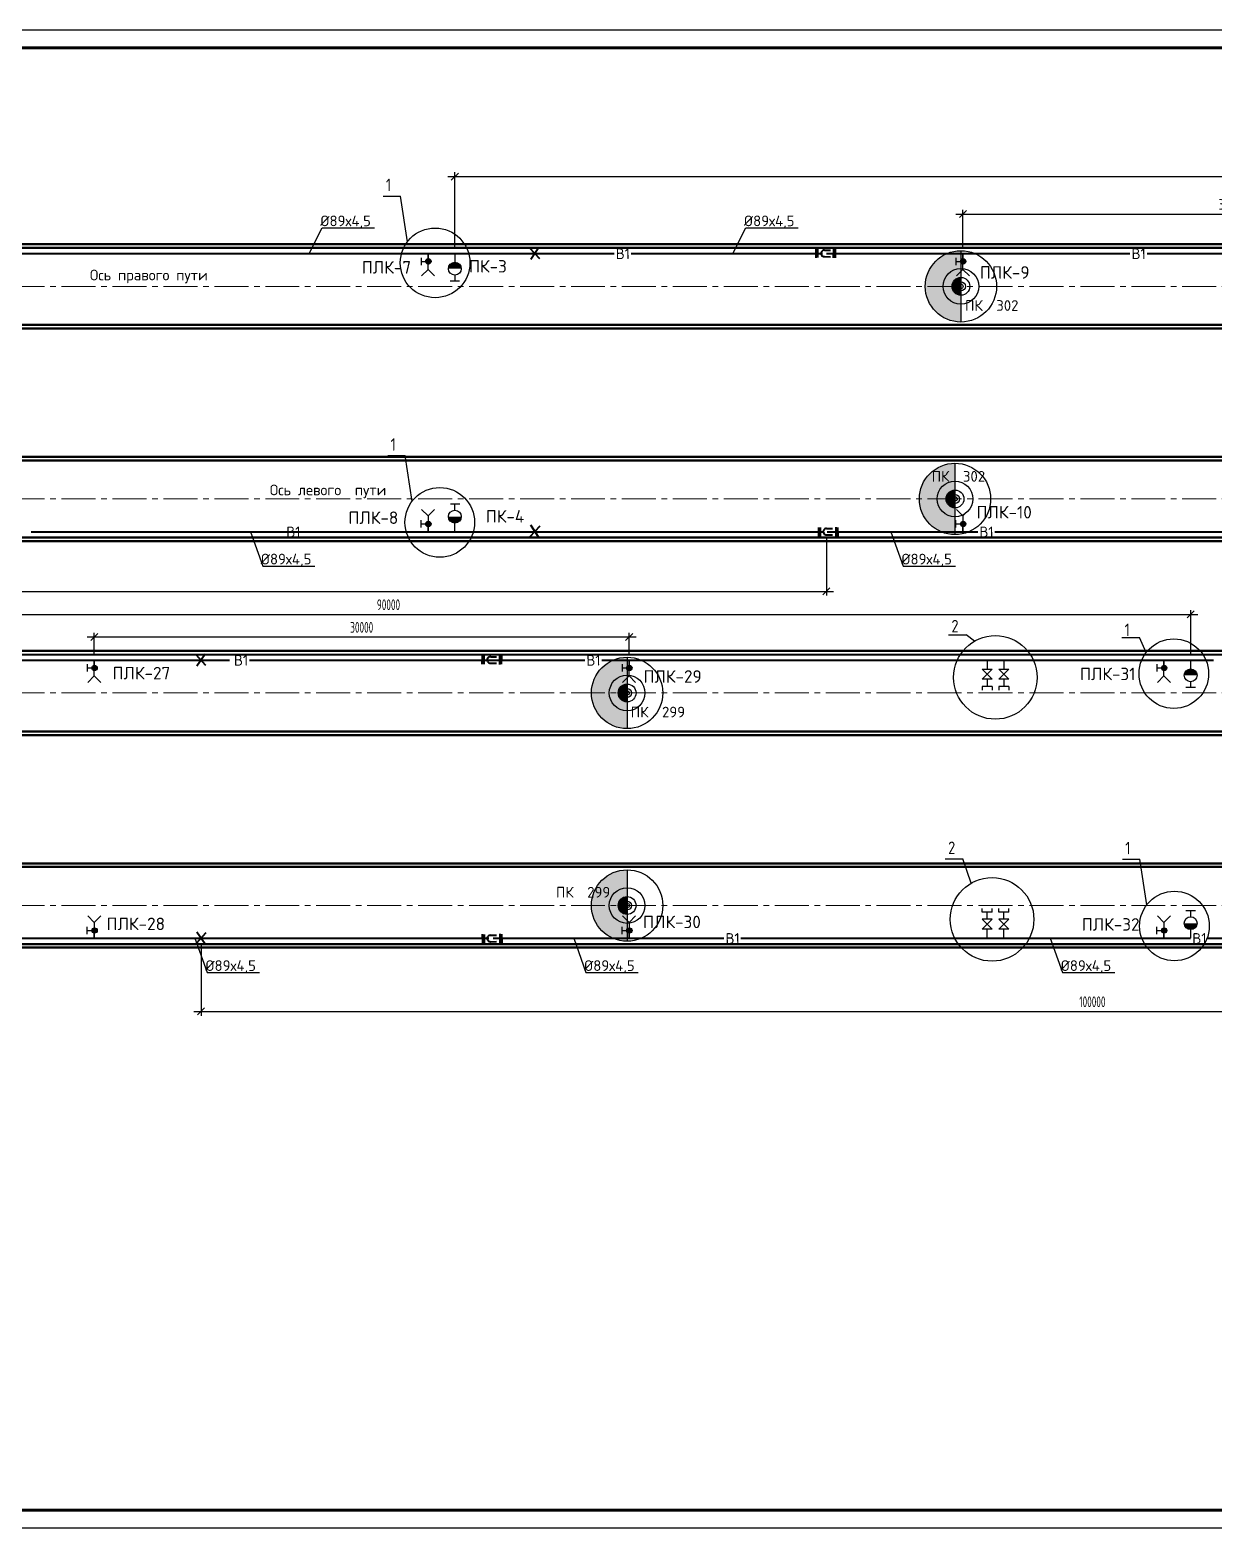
# Paper-space layout 'л2-л8' of a CAD drawing. Header units: millimetres. Extents: x 10032 to 18918, y -3051 to 627.
# Drawn here: x 10518.5 to 10850.6, y -1195.5 to -775.5 of the extents above; entities that cross this region are included whole.
import ezdxf

# ---------------------------------------------------------------- set-up
doc = ezdxf.new("R2010")
doc.units = ezdxf.units.MM
doc.header["$LTSCALE"] = 0.5
doc.linetypes.add('CENTER2', pattern=[28.575, 19.05, -3.175, 3.175, -3.175])
for name, color, linetype in [('0 @ 1', 7, 'Continuous'), ('1_NADPIS', 7, 'Continuous'), ('3_Текст', 7, 'Continuous'), ('FORMAT', 7, 'Continuous'), ('ВК_надписи', 7, 'Continuous'), ('ВК_сети', 4, 'Continuous'), ('ГТ_ПК', 2, 'Continuous'), ('ГТ_ПК @ 0.25', 2, 'Continuous'), ('ГТ_ПК @ 0.5', 2, 'Continuous'), ('ГТ_ПК @ 1', 2, 'Continuous'), ('ГТ_ПК @ 2', 2, 'Continuous'), ('ГТ_ПК @ 4', 2, 'Continuous')]:
    doc.layers.add(name, color=color, linetype=linetype)
for name, color, linetype, lineweight in [('1_PK500', 5, 'Continuous', 35), ('А_Конструкции', 4, 'Continuous', 50), ('АР_Оси', 242, 'CENTER2', 18)]:
    doc.layers.add(name, color=color, linetype=linetype, lineweight=lineweight)
doc.styles.add('RS-3-08', font='romans.shx', dxfattribs={"width": 0.8, "height": 3})
doc.styles.add('RS-30-06', font='romans.shx', dxfattribs={"width": 0.6, "height": 3})
doc.styles.add('Стандарт ММП', font='isocpeur.ttf')
doc.dimstyles.new('M200$0', dxfattribs={"dimscale": 0, "dimtxt": 3, "dimasz": 2, "dimexe": 1.2, "dimexo": 1.5, "dimgap": 1.2, "dimtad": 1, "dimdec": 0, "dimlfac": 200, "dimrnd": 1, "dimzin": 0, "dimdsep": 46, "dimtxsty": 'RS-30-06', "dimblk1": 'OBLIQUE', "dimblk2": 'OBLIQUE', "dimsah": 1, "dimcen": 2.5, "dimdle": 2, "dimclrt": 9, "dimadec": 0, "dimazin": 0, "dimtfac": 1, "dimtdec": 0, "dimtmove": 2, "dimatfit": 3, "dimldrblk": 'OBLIQUE', "dimfxl": 1.2, "dimtolj": 1, "dimtzin": 0, "dimarcsym": 0})

# ---------------------------------------------------------------- blocks, each defined once
blk = doc.blocks.new('ПК')
at = {"layer": 'ГТ_ПК'}
blk.add_hatch(color=0, dxfattribs=at).paths.add_polyline_path([(0, -2.5, 0.414214), (2.5, 0, 0.414214), (0, 2.5)])
at = {"layer": 'ГТ_ПК', "color": 0}
blk.add_line((0, -2.5), (0, 2.5), dxfattribs=at)
blk.add_circle((0, 0), 2.5, dxfattribs=at)
blk = doc.blocks.new('*U496')
at = {"layer": 'ГТ_ПК @ 0.25', "extrusion": (9.32183e-09, 7.72587e-22, 1), "xscale": 0.2500000000000059, "yscale": 0.2500000000000053, "zscale": 0.2500000000000053, "rotation": 180}
blk.add_blockref('ПК', (10779.57, -847.38, 0), dxfattribs=at)
at = {"layer": 'ГТ_ПК @ 0.5', "extrusion": (9.32183e-09, 7.72587e-22, 1), "xscale": 0.5000000000000185, "yscale": 0.5000000000000173, "zscale": 0.5000000000000173, "rotation": 180}
blk.add_blockref('ПК', (10779.57, -847.38, 0), dxfattribs=at)
at = {"layer": 'ГТ_ПК @ 1', "extrusion": (9.32183e-09, 7.72587e-22, 1), "rotation": 179.9999999999641}
blk.add_blockref('ПК', (10779.57, -847.38, 0), dxfattribs=at)
at = {"layer": 'ГТ_ПК @ 2', "extrusion": (9.32183e-09, 7.72587e-22, 1), "xscale": 2.000000000000074, "yscale": 2.000000000000069, "zscale": 2.000000000000069, "rotation": 180}
blk.add_blockref('ПК', (10779.57, -847.38, 0), dxfattribs=at)
at = {"layer": 'ГТ_ПК @ 4', "extrusion": (9.32183e-09, 7.72587e-22, 1), "xscale": 4.000000000000095, "yscale": 4.000000000000085, "zscale": 4.000000000000085, "rotation": 180}
blk.add_blockref('ПК', (10779.57, -847.38, 0), dxfattribs=at)
blk = doc.blocks.new('*U499')
at = {"layer": 'ГТ_ПК @ 0.25', "extrusion": (9.32183e-09, 7.72587e-22, 1), "xscale": 0.2500000000000059, "yscale": 0.2500000000000053, "zscale": 0.2500000000000053, "rotation": 180}
blk.add_blockref('ПК', (10777.91, -906.98, 0), dxfattribs=at)
at = {"layer": 'ГТ_ПК @ 0.5', "extrusion": (9.32183e-09, 7.72587e-22, 1), "xscale": 0.5000000000000185, "yscale": 0.5000000000000173, "zscale": 0.5000000000000173, "rotation": 180}
blk.add_blockref('ПК', (10777.91, -906.98, 0), dxfattribs=at)
at = {"layer": 'ГТ_ПК @ 1', "extrusion": (9.32183e-09, 7.72587e-22, 1), "rotation": 179.9999999999641}
blk.add_blockref('ПК', (10777.91, -906.98, 0), dxfattribs=at)
at = {"layer": 'ГТ_ПК @ 2', "extrusion": (9.32183e-09, 7.72587e-22, 1), "xscale": 2.000000000000074, "yscale": 2.000000000000069, "zscale": 2.000000000000069, "rotation": 180}
blk.add_blockref('ПК', (10777.91, -906.98, 0), dxfattribs=at)
at = {"layer": 'ГТ_ПК @ 4', "extrusion": (9.32183e-09, 7.72587e-22, 1), "xscale": 4.000000000000095, "yscale": 4.000000000000085, "zscale": 4.000000000000085, "rotation": 180}
blk.add_blockref('ПК', (10777.91, -906.98, 0), dxfattribs=at)
blk = doc.blocks.new('*U440')
at = {"layer": 'FORMAT', "color": 7, "lineweight": 25}
blk.add_lwpolyline([(0, 0), (0, 420), (1783, 420), (1783, 0), (0, 0)], dxfattribs=at)
at = {"layer": 'FORMAT', "color": 7, "lineweight": 60}
blk.add_lwpolyline([(20, 5), (20, 415), (1778, 415), (1778, 5), (20, 5)], dxfattribs=at)
blk = doc.blocks.new('*U580')
at = {"layer": 'ГТ_ПК @ 0.25', "extrusion": (9.32183e-09, 7.72587e-22, 1), "xscale": 0.250000000000006, "yscale": 0.2500000000000053, "zscale": 0.2500000000000053, "rotation": 180}
blk.add_blockref('ПК', (10685.95, -961.37, 0), dxfattribs=at)
at = {"layer": 'ГТ_ПК @ 0.5', "extrusion": (9.32183e-09, 7.72587e-22, 1), "xscale": 0.5000000000000187, "yscale": 0.5000000000000173, "zscale": 0.5000000000000173, "rotation": 180}
blk.add_blockref('ПК', (10685.95, -961.37, 0), dxfattribs=at)
at = {"layer": 'ГТ_ПК @ 1', "extrusion": (9.32183e-09, 7.72587e-22, 1), "rotation": 179.9999999999641}
blk.add_blockref('ПК', (10685.95, -961.37, 0), dxfattribs=at)
at = {"layer": 'ГТ_ПК @ 2', "extrusion": (9.32183e-09, 7.72587e-22, 1), "xscale": 2.000000000000075, "yscale": 2.000000000000069, "zscale": 2.000000000000069, "rotation": 180}
blk.add_blockref('ПК', (10685.95, -961.37, 0), dxfattribs=at)
at = {"layer": 'ГТ_ПК @ 4', "extrusion": (9.32183e-09, 7.72587e-22, 1), "xscale": 4.000000000000096, "yscale": 4.000000000000085, "zscale": 4.000000000000085, "rotation": 180}
blk.add_blockref('ПК', (10685.95, -961.37, 0), dxfattribs=at)
blk = doc.blocks.new('*U583')
at = {"layer": 'ГТ_ПК @ 0.25', "extrusion": (9.32183e-09, 7.72587e-22, 1), "xscale": 0.250000000000006, "yscale": 0.2500000000000053, "zscale": 0.2500000000000053, "rotation": 180}
blk.add_blockref('ПК', (10685.95, -1020.97, 0), dxfattribs=at)
at = {"layer": 'ГТ_ПК @ 0.5', "extrusion": (9.32183e-09, 7.72587e-22, 1), "xscale": 0.5000000000000187, "yscale": 0.5000000000000173, "zscale": 0.5000000000000173, "rotation": 180}
blk.add_blockref('ПК', (10685.95, -1020.97, 0), dxfattribs=at)
at = {"layer": 'ГТ_ПК @ 1', "extrusion": (9.32183e-09, 7.72587e-22, 1), "rotation": 179.9999999999641}
blk.add_blockref('ПК', (10685.95, -1020.97, 0), dxfattribs=at)
at = {"layer": 'ГТ_ПК @ 2', "extrusion": (9.32183e-09, 7.72587e-22, 1), "xscale": 2.000000000000075, "yscale": 2.000000000000069, "zscale": 2.000000000000069, "rotation": 180}
blk.add_blockref('ПК', (10685.95, -1020.97, 0), dxfattribs=at)
at = {"layer": 'ГТ_ПК @ 4', "extrusion": (9.32183e-09, 7.72587e-22, 1), "xscale": 4.000000000000096, "yscale": 4.000000000000085, "zscale": 4.000000000000085, "rotation": 180}
blk.add_blockref('ПК', (10685.95, -1020.97, 0), dxfattribs=at)
blk = doc.blocks.new('_Oblique')
at = {"linetype": 'ByBlock', "lineweight": 30}
blk.add_line((-0.5, -0.5), (0.5, 0.5), dxfattribs=at)
blk = doc.blocks.new('*D116')
at = {"layer": 'Defpoints', "color": 0, "lineweight": -2}
for p, q in [((10635.64, -816.6), (11089.64, -816.6)), ((10637.64, -836.69), (10637.64, -815.4)), ((11087.64, -836.69), (11087.64, -815.4))]:
    blk.add_line(p, q, dxfattribs=at)
at = {"layer": 'Defpoints', "color": 0, "linetype": 'Continuous', "lineweight": 50}
for p in [(11087.64, -816.6), (10637.64, -838.19, 0), (11087.64, -838.19, 0)]:
    blk.add_point(p, dxfattribs=at)
at = {"layer": 'Defpoints', "color": 0, "linetype": 'Continuous', "lineweight": -2, "xscale": 2, "yscale": 2, "zscale": 2, "rotation": 180}
blk.add_blockref('_Oblique', (10637.64, -816.6), dxfattribs=at)
at = {"layer": 'Defpoints', "color": 0, "linetype": 'Continuous', "lineweight": -2, "xscale": 2, "yscale": 2, "zscale": 2}
blk.add_blockref('_Oblique', (11087.64, -816.6), dxfattribs=at)
at = {"layer": 'Defpoints', "color": 9, "linetype": 'Continuous', "lineweight": 30, "insert": (10862.64, -813.9), "char_height": 3, "attachment_point": 5, "style": 'RS-30-06'}
blk.add_mtext('\\A1;90000', dxfattribs=at)
blk = doc.blocks.new('*D117')
at = {"layer": 'Defpoints', "color": 0, "lineweight": -2}
for p, q in [((10778.14, -827.1), (10932.14, -827.1)), ((10780.14, -836.69), (10780.14, -825.9)), ((10930.14, -836.69), (10930.14, -825.9))]:
    blk.add_line(p, q, dxfattribs=at)
at = {"layer": 'Defpoints', "color": 0, "linetype": 'Continuous', "lineweight": 50}
for p in [(10930.14, -827.1), (10780.14, -838.19, 0), (10930.14, -838.19, 0)]:
    blk.add_point(p, dxfattribs=at)
at = {"layer": 'Defpoints', "color": 0, "linetype": 'Continuous', "lineweight": -2, "xscale": 2, "yscale": 2, "zscale": 2, "rotation": 180}
blk.add_blockref('_Oblique', (10780.14, -827.1), dxfattribs=at)
at = {"layer": 'Defpoints', "color": 0, "linetype": 'Continuous', "lineweight": -2, "xscale": 2, "yscale": 2, "zscale": 2}
blk.add_blockref('_Oblique', (10930.14, -827.1), dxfattribs=at)
at = {"layer": 'Defpoints', "color": 9, "linetype": 'Continuous', "lineweight": 30, "insert": (10855.14, -824.4), "char_height": 3, "attachment_point": 5, "style": 'RS-30-06'}
blk.add_mtext('\\A1;30000', dxfattribs=at)
blk = doc.blocks.new('*D119')
at = {"layer": 'Defpoints', "color": 0, "lineweight": -2}
for p, q in [((10536.52, -950.67), (10536.52, -944.48)), ((10686.52, -950.67), (10686.52, -944.48)), ((10534.52, -945.68), (10688.52, -945.68))]:
    blk.add_line(p, q, dxfattribs=at)
at = {"layer": 'Defpoints', "color": 0, "linetype": 'Continuous', "lineweight": 50}
for p in [(10686.52, -945.68), (10536.52, -952.17, 0), (10686.52, -952.17, 0)]:
    blk.add_point(p, dxfattribs=at)
at = {"layer": 'Defpoints', "color": 0, "linetype": 'Continuous', "lineweight": -2, "xscale": 2, "yscale": 2, "zscale": 2, "rotation": 180}
blk.add_blockref('_Oblique', (10536.52, -945.68), dxfattribs=at)
at = {"layer": 'Defpoints', "color": 0, "linetype": 'Continuous', "lineweight": -2, "xscale": 2, "yscale": 2, "zscale": 2}
blk.add_blockref('_Oblique', (10686.52, -945.68), dxfattribs=at)
at = {"layer": 'Defpoints', "color": 9, "linetype": 'Continuous', "lineweight": 30, "insert": (10611.52, -942.98), "char_height": 3, "attachment_point": 5, "style": 'RS-30-06'}
blk.add_mtext('\\A1;30000', dxfattribs=at)
blk = doc.blocks.new('*D122')
at = {"layer": 'Defpoints', "color": 0, "lineweight": -2}
for p, q in [((10566.44, -1031.66), (10566.44, -1051.85)), ((11066.44, -1031.66), (11066.44, -1051.85)), ((10564.44, -1050.65), (11068.44, -1050.65))]:
    blk.add_line(p, q, dxfattribs=at)
at = {"layer": 'Defpoints', "color": 0, "linetype": 'Continuous', "lineweight": 30}
for p in [(10566.44, -1030.16), (11066.44, -1030.16), (11066.44, -1050.65)]:
    blk.add_point(p, dxfattribs=at)
at = {"layer": 'Defpoints', "color": 0, "linetype": 'Continuous', "lineweight": -2, "xscale": 2, "yscale": 2, "zscale": 2, "rotation": 180}
blk.add_blockref('_Oblique', (10566.44, -1050.65), dxfattribs=at)
at = {"layer": 'Defpoints', "color": 0, "linetype": 'Continuous', "lineweight": -2, "xscale": 2, "yscale": 2, "zscale": 2}
blk.add_blockref('_Oblique', (11066.44, -1050.65), dxfattribs=at)
at = {"layer": 'Defpoints', "color": 9, "linetype": 'Continuous', "lineweight": 30, "insert": (10816.44, -1047.95), "char_height": 3, "attachment_point": 5, "style": 'RS-30-06'}
blk.add_mtext('\\A1;100000', dxfattribs=at)
blk = doc.blocks.new('*D123')
at = {"layer": 'Defpoints', "color": 0, "lineweight": -2}
for p, q in [((10241.85, -917.68), (10241.85, -934.09)), ((10741.85, -917.68), (10741.85, -934.09)), ((10239.85, -932.89), (10743.85, -932.89))]:
    blk.add_line(p, q, dxfattribs=at)
at = {"layer": 'Defpoints', "color": 0, "linetype": 'Continuous', "lineweight": 30}
for p in [(10241.85, -916.18, 0), (10741.85, -916.18, 0), (10741.85, -932.89)]:
    blk.add_point(p, dxfattribs=at)
at = {"layer": 'Defpoints', "color": 0, "linetype": 'Continuous', "lineweight": -2, "xscale": 2, "yscale": 2, "zscale": 2, "rotation": 180}
blk.add_blockref('_Oblique', (10241.85, -932.89), dxfattribs=at)
at = {"layer": 'Defpoints', "color": 0, "linetype": 'Continuous', "lineweight": -2, "xscale": 2, "yscale": 2, "zscale": 2}
blk.add_blockref('_Oblique', (10741.85, -932.89), dxfattribs=at)
at = {"layer": 'Defpoints', "color": 9, "linetype": 'Continuous', "lineweight": 30, "insert": (10491.85, -930.19), "char_height": 3, "attachment_point": 5, "style": 'RS-30-06'}
blk.add_mtext('\\A1;100000', dxfattribs=at)
blk = doc.blocks.new('*D124')
at = {"layer": 'Defpoints', "color": 0, "lineweight": -2}
for p, q in [((10392.02, -939.34), (10846.02, -939.34)), ((10394.02, -950.67), (10394.02, -938.14)), ((10844.02, -950.67), (10844.02, -938.14))]:
    blk.add_line(p, q, dxfattribs=at)
at = {"layer": 'Defpoints', "color": 0, "linetype": 'Continuous', "lineweight": 30}
for p in [(10844.02, -939.34), (10394.02, -952.17, 0), (10844.02, -952.17, 0)]:
    blk.add_point(p, dxfattribs=at)
at = {"layer": 'Defpoints', "color": 0, "linetype": 'Continuous', "lineweight": -2, "xscale": 2, "yscale": 2, "zscale": 2, "rotation": 180}
blk.add_blockref('_Oblique', (10394.02, -939.34), dxfattribs=at)
at = {"layer": 'Defpoints', "color": 0, "linetype": 'Continuous', "lineweight": -2, "xscale": 2, "yscale": 2, "zscale": 2}
blk.add_blockref('_Oblique', (10844.02, -939.34), dxfattribs=at)
at = {"layer": 'Defpoints', "color": 9, "linetype": 'Continuous', "lineweight": 30, "insert": (10619.02, -936.64), "char_height": 3, "attachment_point": 5, "style": 'RS-30-06'}
blk.add_mtext('\\A1;90000', dxfattribs=at)

psp = doc.layouts.new('л2-л8')

# ---------------------------------------------------------------- hatches: boundary and pattern name
at = {"layer": 'ВК_сети', "ltscale": 0.5}
h = psp.add_hatch(color=5, dxfattribs=at)
h.paths.add_polyline_path([(10630.9501, -840.3734, 0.41421356), (10630.2001, -839.6234), (10630.2001, -840.3734)])
h.paths.add_polyline_path([(10630.9501, -840.3734), (10630.2001, -840.3734), (10630.2001, -841.1234, 0.41421356)])
h.paths.add_polyline_path([(10630.2001, -840.3734), (10630.2001, -839.6234, 0.58408052), (10629.5583, -840.7614)])
h.paths.add_polyline_path([(10630.2001, -841.1234), (10630.2001, -840.3734), (10629.5583, -840.7614, 0.26256208)])
h = psp.add_hatch(color=5, dxfattribs=at)
h.paths.add_polyline_path([(10780.9501, -840.3734, 0.41421356), (10780.2001, -839.6234), (10780.2001, -840.3734)])
h.paths.add_polyline_path([(10780.9501, -840.3734), (10780.2001, -840.3734), (10780.2001, -841.1234, 0.41421356)])
h.paths.add_polyline_path([(10780.2001, -840.3734), (10780.2001, -839.6234, 0.58408052), (10779.5583, -840.7614)])
h.paths.add_polyline_path([(10780.2001, -841.1234), (10780.2001, -840.3734), (10779.5583, -840.7614, 0.26256208)])
h = psp.add_hatch(color=1, dxfattribs=at)
h.paths.add_polyline_path([(10635.8385, -842.4323), (10639.4385, -842.4323, 0.09159777), (10639.3197, -841.7892), (10635.9573, -841.7892, 0.09159777)])
h.paths.add_polyline_path([(10635.9573, -841.7892), (10639.3197, -841.7892, 0.68812614)])
h = psp.add_hatch(color=1, dxfattribs=at)
h.paths.add_polyline_path([(10635.8385, -842.4323), (10639.4385, -842.4323, 0.09159777), (10639.3197, -841.7892), (10635.9573, -841.7892, 0.09159777)])
h.paths.add_polyline_path([(10635.9573, -841.7892), (10639.3197, -841.7892, 0.68812614)])
h = psp.add_hatch(color=5, dxfattribs=at)
h.paths.add_polyline_path([(10630.9501, -913.9966, -0.41421356), (10630.2001, -914.7466), (10630.2001, -913.9966)])
h.paths.add_polyline_path([(10630.9501, -913.9966), (10630.2001, -913.9966), (10630.2001, -913.2466, -0.41421356)])
h.paths.add_polyline_path([(10630.2001, -913.9966), (10630.2001, -914.7466, -0.58408052), (10629.5583, -913.6086)])
h.paths.add_polyline_path([(10630.2001, -913.2466), (10630.2001, -913.9966), (10629.5583, -913.6086, -0.26256208)])
h = psp.add_hatch(color=1, dxfattribs=at)
h.paths.add_polyline_path([(10635.8385, -911.9377), (10639.4385, -911.9377, -0.09159777), (10639.3197, -912.5808), (10635.9573, -912.5808, -0.09159777)])
h.paths.add_polyline_path([(10635.9573, -912.5808), (10639.3197, -912.5808, -0.68812614)])
h = psp.add_hatch(color=1, dxfattribs=at)
h.paths.add_polyline_path([(10635.8385, -911.9377), (10639.4385, -911.9377, -0.09159777), (10639.3197, -912.5808), (10635.9573, -912.5808, -0.09159777)])
h.paths.add_polyline_path([(10635.9573, -912.5808), (10639.3197, -912.5808, -0.68812614)])
h = psp.add_hatch(color=5, dxfattribs=at)
h.paths.add_polyline_path([(10780.9501, -913.9966, -0.41421356), (10780.2001, -914.7466), (10780.2001, -913.9966)])
h.paths.add_polyline_path([(10780.9501, -913.9966), (10780.2001, -913.9966), (10780.2001, -913.2466, -0.41421356)])
h.paths.add_polyline_path([(10780.2001, -913.9966), (10780.2001, -914.7466, -0.58408052), (10779.5583, -913.6086)])
h.paths.add_polyline_path([(10780.2001, -913.2466), (10780.2001, -913.9966), (10779.5583, -913.6086, -0.26256208)])
h = psp.add_hatch(color=5, dxfattribs=at)
h.paths.add_polyline_path([(10537.3302, -954.3538, 0.41421356), (10536.5802, -953.6038), (10536.5802, -954.3538)])
h.paths.add_polyline_path([(10537.3302, -954.3538), (10536.5802, -954.3538), (10536.5802, -955.1038, 0.41421356)])
h.paths.add_polyline_path([(10536.5802, -954.3538), (10536.5802, -953.6038, 0.58408052), (10535.9383, -954.7418)])
h.paths.add_polyline_path([(10536.5802, -955.1038), (10536.5802, -954.3538), (10535.9383, -954.7418, 0.26256208)])
h = psp.add_hatch(color=5, dxfattribs=at)
h.paths.add_polyline_path([(10687.3302, -954.3538, 0.41421356), (10686.5802, -953.6038), (10686.5802, -954.3538)])
h.paths.add_polyline_path([(10687.3302, -954.3538), (10686.5802, -954.3538), (10686.5802, -955.1038, 0.41421356)])
h.paths.add_polyline_path([(10686.5802, -954.3538), (10686.5802, -953.6038, 0.58408052), (10685.9383, -954.7418)])
h.paths.add_polyline_path([(10686.5802, -955.1038), (10686.5802, -954.3538), (10685.9383, -954.7418, 0.26256208)])
h = psp.add_hatch(color=5, dxfattribs=at)
h.paths.add_polyline_path([(10837.3302, -954.3538, 0.41421356), (10836.5802, -953.6038), (10836.5802, -954.3538)])
h.paths.add_polyline_path([(10837.3302, -954.3538), (10836.5802, -954.3538), (10836.5802, -955.1038, 0.41421356)])
h.paths.add_polyline_path([(10836.5802, -954.3538), (10836.5802, -953.6038, 0.58408052), (10835.9383, -954.7418)])
h.paths.add_polyline_path([(10836.5802, -955.1038), (10836.5802, -954.3538), (10835.9383, -954.7418, 0.26256208)])
h = psp.add_hatch(color=1, dxfattribs=at)
h.paths.add_polyline_path([(10842.2055, -956.4128), (10845.8055, -956.4128, 0.09159777), (10845.6867, -955.7696), (10842.3243, -955.7696, 0.09159777)])
h.paths.add_polyline_path([(10842.3243, -955.7696), (10845.6867, -955.7696, 0.68812614)])
h = psp.add_hatch(color=1, dxfattribs=at)
h.paths.add_polyline_path([(10842.2055, -956.4128), (10845.8055, -956.4128, 0.09159777), (10845.6867, -955.7696), (10842.3243, -955.7696, 0.09159777)])
h.paths.add_polyline_path([(10842.3243, -955.7696), (10845.6867, -955.7696, 0.68812614)])
h = psp.add_hatch(color=5, dxfattribs=at)
h.paths.add_polyline_path([(10537.3302, -1027.9771, -0.41421356), (10536.5802, -1028.7271), (10536.5802, -1027.9771)])
h.paths.add_polyline_path([(10537.3302, -1027.9771), (10536.5802, -1027.9771), (10536.5802, -1027.2271, -0.41421356)])
h.paths.add_polyline_path([(10536.5802, -1027.9771), (10536.5802, -1028.7271, -0.58408052), (10535.9383, -1027.5891)])
h.paths.add_polyline_path([(10536.5802, -1027.2271), (10536.5802, -1027.9771), (10535.9383, -1027.5891, -0.26256208)])
h = psp.add_hatch(color=5, dxfattribs=at)
h.paths.add_polyline_path([(10687.3302, -1027.9771, -0.41421356), (10686.5802, -1028.7271), (10686.5802, -1027.9771)])
h.paths.add_polyline_path([(10687.3302, -1027.9771), (10686.5802, -1027.9771), (10686.5802, -1027.2271, -0.41421356)])
h.paths.add_polyline_path([(10686.5802, -1027.9771), (10686.5802, -1028.7271, -0.58408052), (10685.9383, -1027.5891)])
h.paths.add_polyline_path([(10686.5802, -1027.2271), (10686.5802, -1027.9771), (10685.9383, -1027.5891, -0.26256208)])
h = psp.add_hatch(color=5, dxfattribs=at)
h.paths.add_polyline_path([(10837.3302, -1027.9771, -0.41421356), (10836.5802, -1028.7271), (10836.5802, -1027.9771)])
h.paths.add_polyline_path([(10837.3302, -1027.9771), (10836.5802, -1027.9771), (10836.5802, -1027.2271, -0.41421356)])
h.paths.add_polyline_path([(10836.5802, -1027.9771), (10836.5802, -1028.7271, -0.58408052), (10835.9383, -1027.5891)])
h.paths.add_polyline_path([(10836.5802, -1027.2271), (10836.5802, -1027.9771), (10835.9383, -1027.5891, -0.26256208)])
h = psp.add_hatch(color=1, dxfattribs=at)
h.paths.add_polyline_path([(10842.2186, -1025.9181), (10845.8186, -1025.9181, -0.09159777), (10845.6997, -1026.5612), (10842.3374, -1026.5612, -0.09159777)])
h.paths.add_polyline_path([(10842.3374, -1026.5612), (10845.6997, -1026.5612, -0.68812614)])
h = psp.add_hatch(color=1, dxfattribs=at)
h.paths.add_polyline_path([(10842.2186, -1025.9181), (10845.8186, -1025.9181, -0.09159777), (10845.6997, -1026.5612), (10842.3374, -1026.5612, -0.09159777)])
h.paths.add_polyline_path([(10842.3374, -1026.5612), (10845.6997, -1026.5612, -0.68812614)])

# ---------------------------------------------------------------- linework, layer by layer
at = {"layer": '1_NADPIS', "color": 1, "linetype": 'Continuous'}
for p, q in [((10617.4942, -822.0787, 0), (10622.4343, -822.0787, 0)), ((10624.3205, -834.8971, 0), (10622.4343, -822.0787, 0)), ((10618.8043, -894.8419, 0), (10623.7444, -894.8419, 0)), ((10625.6307, -907.6602, 0), (10623.7444, -894.8419, 0)), ((10824.676, -945.8054, 0), (10829.616, -945.8054, 0)), ((10831.5023, -950.0639, 0), (10829.616, -945.8054, 0)), ((10824.8475, -1007.993, 0), (10829.7875, -1007.993, 0)), ((10831.6738, -1020.8113, 0), (10829.7875, -1007.993, 0))]:
    psp.add_line(p, q, dxfattribs=at)
at = {"layer": 'А_Конструкции'}
for p, q in [((10070.1385, -835.585), (11608.6492, -835.585)), ((10070.1385, -836.585), (11608.6492, -836.585)), ((10160.1385, -858.185), (11608.6492, -858.185)), ((10160.1385, -859.185), (11608.6492, -859.185)), ((10160.1385, -895.185), (11608.6492, -895.185)), ((10160.1385, -896.185), (11608.6492, -896.185)), ((10070.1385, -917.785), (11608.6492, -917.785)), ((10070.1385, -918.785), (11608.6492, -918.785)), ((10070.1385, -949.5654), (11396.74, -949.5654)), ((10070.1385, -950.5654), (11396.74, -950.7654)), ((10070.1385, -972.1654), (11396.74, -972.1654)), ((10070.1385, -973.1654), (11396.74, -973.1654)), ((10070.1385, -1009.1654), (11396.74, -1009.1654)), ((10070.1385, -1010.1654), (11396.74, -1010.1654)), ((10070.1385, -1031.7654), (11396.74, -1031.7654)), ((10070.1385, -1032.7654), (11396.74, -1032.7654))]:
    psp.add_line(p, q, dxfattribs=at)
at = {"layer": 'АР_Оси', "color": 7}
for p, q in [((10070.1385, -847.385), (11607.0927, -847.385)), ((10070.1385, -906.985), (11607.0927, -906.985)), ((10070.1385, -961.3655), (11395.1835, -961.3655)), ((10070.1385, -1020.9655), (11395.1835, -1020.9655))]:
    psp.add_line(p, q, dxfattribs=at)
at = {"layer": 'ВК_надписи'}
for p, q in [((10596.7762, -838.1934, 0), (10600.436, -830.9957, 0)), ((10600.436, -830.9957, 0), (10615.0754, -830.9957, 0)), ((10715.5885, -838.1934, 0), (10719.2482, -830.9957, 0)), ((10719.2482, -830.9957, 0), (10733.8877, -830.9957, 0)), ((10580.2969, -916.1766, 0), (10583.7492, -925.8077, 0)), ((10759.9409, -916.1766, 0), (10763.3932, -925.8077, 0)), ((10583.7492, -925.8077, 0), (10598.3886, -925.8077, 0)), ((10763.3932, -925.8077, 0), (10778.0326, -925.8077, 0)), ((10564.7497, -1030.157, 0), (10568.2019, -1039.7882, 0)), ((10670.9617, -1030.157, 0), (10674.4139, -1039.7882, 0)), ((10804.6287, -1030.157, 0), (10808.081, -1039.7882, 0)), ((10568.2019, -1039.7882, 0), (10582.8414, -1039.7882, 0)), ((10674.4139, -1039.7882, 0), (10689.0534, -1039.7882, 0)), ((10808.081, -1039.7882, 0), (10822.7205, -1039.7882, 0))]:
    psp.add_line(p, q, dxfattribs=at)
at = {"layer": 'ВК_надписи', "color": 2, "ltscale": 0.5}
for p, q in [((10776.1036, -945.076, -2.5811), (10781.0437, -945.0862, -2.5811)), ((10783.3337, -946.8728, -2.5811), (10781.0437, -945.0862, -2.5811)), ((10775.1873, -1007.9193, 2.5811), (10780.1274, -1007.9193, 2.5811)), ((10782.4174, -1014.7138, 2.5811), (10780.1274, -1007.9193, 2.5811))]:
    psp.add_line(p, q, dxfattribs=at)
at = {"layer": 'ВК_надписи', "color": 1, "lineweight": 30, "ltscale": 0.5}
for centre in [(10632.1014, -840.7959, 0), (10633.4116, -913.559, 0), (10839.2832, -955.9627, 0), (10839.4547, -1026.7101, 0)]:
    psp.add_circle(centre, 9.7641, dxfattribs=at)
at = {"layer": 'ВК_сети', "color": 5, "ltscale": 0.5}
for p, q in [((10628.1705, -839.3417, 0), (10628.1705, -841.4036, 0)), ((10630.1385, -842.6322, 0), (10630.1385, -838.1934, 0)), ((10778.1705, -839.3417, 0), (10778.1705, -841.4036, 0)), ((10780.1385, -842.6322, 0), (10780.1385, -838.1934, 0)), ((10628.1705, -840.3726, 0), (10630.2001, -840.3726, 0)), ((10630.1385, -842.6322, 0), (10628.3143, -844.4564, 0)), ((10630.1385, -842.6322, 0), (10631.9627, -844.4564, 0)), ((10778.1705, -840.3726, 0), (10780.2001, -840.3726, 0)), ((10780.1385, -842.6322, 0), (10778.3143, -844.4564, 0)), ((10780.1385, -842.6322, 0), (10781.9627, -844.4564, 0)), ((10630.1385, -911.7378, 0), (10628.3143, -909.9136, 0)), ((10630.1385, -911.7378, 0), (10631.9627, -909.9136, 0)), ((10780.1385, -911.7378, 0), (10778.3143, -909.9136, 0)), ((10780.1385, -911.7378, 0), (10781.9627, -909.9136, 0)), ((10628.1705, -915.0283, 0), (10628.1705, -912.9664, 0)), ((10628.1705, -913.9974, 0), (10630.2001, -913.9974, 0)), ((10630.1385, -911.7378, 0), (10630.1385, -916.1766, 0)), ((10778.1705, -915.0283, 0), (10778.1705, -912.9664, 0)), ((10778.1705, -913.9974, 0), (10780.2001, -913.9974, 0)), ((10780.1385, -911.7378, 0), (10780.1385, -916.1766, 0)), ((10534.5506, -953.3222, 0), (10534.5506, -955.384, 0)), ((10536.5186, -956.6126, 0), (10536.5186, -952.1739, 0)), ((10684.5506, -953.3222, 0), (10684.5506, -955.384, 0)), ((10686.5186, -956.6126, 0), (10686.5186, -952.1739, 0)), ((10834.5506, -953.3222, 0), (10834.5506, -955.384, 0)), ((10836.5186, -956.6126, 0), (10836.5186, -952.1739, 0)), ((10534.5506, -954.3531, 0), (10536.5802, -954.3531, 0)), ((10536.5186, -956.6126, 0), (10534.6944, -958.4368, 0)), ((10536.5186, -956.6126, 0), (10538.3427, -958.4368, 0)), ((10684.5506, -954.3531, 0), (10686.5802, -954.3531, 0)), ((10686.5186, -956.6126, 0), (10684.6944, -958.4368, 0)), ((10686.5186, -956.6126, 0), (10688.3427, -958.4368, 0)), ((10834.5506, -954.3531, 0), (10836.5802, -954.3531, 0)), ((10836.5186, -956.6126, 0), (10834.6944, -958.4368, 0)), ((10836.5186, -956.6126, 0), (10838.3427, -958.4368, 0)), ((10536.5186, -1025.7183, 0), (10534.6944, -1023.8941, 0)), ((10536.5186, -1025.7183, 0), (10538.3427, -1023.8941, 0)), ((10686.5186, -1025.7183, 0), (10684.6944, -1023.8941, 0)), ((10686.5186, -1025.7183, 0), (10688.3427, -1023.8941, 0)), ((10836.5186, -1025.7183, 0), (10834.6944, -1023.8941, 0)), ((10836.5186, -1025.7183, 0), (10838.3427, -1023.8941, 0)), ((10534.5506, -1029.0087, 0), (10534.5506, -1026.9469, 0)), ((10534.5506, -1027.9778, 0), (10536.5802, -1027.9778, 0)), ((10536.5186, -1025.7183, 0), (10536.5186, -1030.157, 0)), ((10684.5506, -1029.0087, 0), (10684.5506, -1026.9469, 0)), ((10684.5506, -1027.9778, 0), (10686.5802, -1027.9778, 0)), ((10686.5186, -1025.7183, 0), (10686.5186, -1030.157, 0)), ((10834.5506, -1029.0087, 0), (10834.5506, -1026.9469, 0)), ((10834.5506, -1027.9778, 0), (10836.5802, -1027.9778, 0)), ((10836.5186, -1025.7183, 0), (10836.5186, -1030.157, 0))]:
    psp.add_line(p, q, dxfattribs=at)
at = {"layer": 'ВК_сети', "color": 1, "lineweight": 30, "ltscale": 0.5, "extrusion": (-3.27269e-07, 1.1423e-06, 1)}
for p, q in [((10630.1385, -838.1934, 0), (10630.1385, -841.1483, 0)), ((10780.1385, -838.1934, 0), (10780.1385, -841.1483, 0)), ((10536.5186, -952.1739, 0), (10536.5186, -955.1288, 0)), ((10686.5186, -952.1739, 0), (10686.5186, -955.1288, 0)), ((10836.5186, -952.1739, 0), (10836.5186, -955.1288, 0))]:
    psp.add_line(p, q, dxfattribs=at)
at = {"layer": 'ВК_сети', "color": 1, "ltscale": 0.5}
for p, q in [((10637.6385, -838.1934, 0), (10637.6385, -840.6323, 0)), ((10637.6385, -838.1934, 0), (10637.6385, -840.6323, 0)), ((10638.9804, -845.8853, 0), (10636.2966, -845.8853, 0)), ((10638.9804, -845.8853, 0), (10636.2966, -845.8853, 0)), ((10637.6385, -844.2323, 0), (10637.6385, -845.8853, 0)), ((10637.6385, -844.2323, 0), (10637.6385, -845.8853, 0)), ((10639.0703, -908.4847, 0), (10636.3865, -908.4847, 0)), ((10637.6385, -910.1377, 0), (10637.6385, -908.4847, 0)), ((10637.6385, -910.1377, 0), (10637.6385, -908.4847, 0)), ((10637.6385, -916.1766, 0), (10637.6385, -913.7377, 0)), ((10637.6385, -916.1766, 0), (10637.6385, -913.7377, 0)), ((10844.0055, -952.1739, 0), (10844.0055, -954.6128, 0)), ((10844.0055, -952.1739, 0), (10844.0055, -954.6128, 0)), ((10845.3474, -959.8657, 0), (10842.6636, -959.8657, 0)), ((10845.3474, -959.8657, 0), (10842.6636, -959.8657, 0)), ((10844.0055, -958.2128, 0), (10844.0055, -959.8657, 0)), ((10844.0055, -958.2128, 0), (10844.0055, -959.8657, 0)), ((10845.3604, -1022.4652, 0), (10842.6767, -1022.4652, 0)), ((10845.3604, -1022.4652, 0), (10842.6767, -1022.4652, 0)), ((10844.0186, -1024.1181, 0), (10844.0186, -1022.4652, 0)), ((10844.0186, -1024.1181, 0), (10844.0186, -1022.4652, 0)), ((10844.0186, -1030.157, 0), (10844.0186, -1027.7181, 0)), ((10844.0186, -1030.157, 0), (10844.0186, -1027.7181, 0))]:
    psp.add_line(p, q, dxfattribs=at)
at = {"layer": 'ВК_сети', "color": 5, "lineweight": 40, "ltscale": 0.5}
for p, q in [((10661.4416, -839.6892, 0), (10658.6854, -836.6976, 0)), ((10661.1971, -836.5048, 0), (10658.9299, -839.8821, 0)), ((10738.9598, -839.3509, 0), (10738.9903, -836.8684, 0)), ((10739.4562, -839.2909, 0), (10739.4866, -836.8083, 0)), ((10741.2793, -839.0355, 0), (10742.9502, -839.056, 0)), ((10741.3013, -837.2406, 0), (10742.9722, -837.2611, 0)), ((10743.8594, -839.411, 0), (10743.8898, -836.9284, 0)), ((10744.3558, -839.3509, 0), (10744.3862, -836.8684, 0)), ((10661.4416, -914.5691, 0), (10658.6854, -917.5606, 0)), ((10661.1971, -917.7535, 0), (10658.9299, -914.3762, 0)), ((10739.5875, -914.9629, 0), (10739.6179, -917.4454, 0)), ((10740.0839, -915.0229, 0), (10740.1143, -917.5054, 0)), ((10741.907, -915.2783, 0), (10743.5779, -915.2578, 0)), ((10744.4871, -914.9028, 0), (10744.5175, -917.3853, 0)), ((10744.9835, -914.9629, 0), (10745.0139, -917.4454, 0)), ((10741.929, -917.0732, 0), (10743.5999, -917.0527, 0)), ((10567.8216, -953.6697, 0), (10565.0655, -950.6781, 0)), ((10567.5771, -950.4852, 0), (10565.31, -953.8625, 0)), ((10645.3399, -953.3313, 0), (10645.3703, -950.8488, 0)), ((10645.8363, -953.2713, 0), (10645.8667, -950.7888, 0)), ((10647.6594, -953.0159, 0), (10649.3303, -953.0364, 0)), ((10647.6814, -951.221, 0), (10649.3523, -951.2415, 0)), ((10650.2395, -953.3914, 0), (10650.2699, -950.9089, 0)), ((10650.7359, -953.3313, 0), (10650.7663, -950.8488, 0)), ((10567.8216, -1028.6612, 0), (10565.0655, -1031.6528, 0)), ((10567.5771, -1031.8456, 0), (10565.31, -1028.4684, 0)), ((10645.3399, -1028.9995, 0), (10645.3703, -1031.482, 0)), ((10650.2395, -1028.9395, 0), (10650.2699, -1031.422, 0)), ((10650.7359, -1028.9995, 0), (10650.7663, -1031.482, 0)), ((10645.8363, -1029.0596, 0), (10645.8667, -1031.5421, 0)), ((10647.6594, -1029.315, 0), (10649.3303, -1029.2945, 0)), ((10647.6814, -1031.1099, 0), (10649.3523, -1031.0894, 0))]:
    psp.add_line(p, q, dxfattribs=at)
at = {"layer": 'ВК_сети', "color": 1, "lineweight": 30, "ltscale": 0.5}
for p, q in [((10637.6385, -841.1549, -0.0001), (10637.1211, -841.1587, -0.0001)), ((10637.6385, -841.1549, -0.0001), (10637.1211, -841.1587, -0.0001)), ((10637.6355, -840.7529, -0.0001), (10637.6385, -841.1549, -0.0001)), ((10637.6355, -840.7529, -0.0001), (10637.6385, -841.1549, -0.0001)), ((10637.6385, -841.1549, -0.0001), (10638.1559, -841.1511, -0.0001)), ((10637.6385, -841.1549, -0.0001), (10638.1559, -841.1511, -0.0001)), ((10637.6385, -913.2151, -0.0001), (10637.1211, -913.2113, -0.0001)), ((10637.6385, -913.2151, -0.0001), (10637.1211, -913.2113, -0.0001)), ((10637.6355, -913.6171, -0.0001), (10637.6385, -913.2151, -0.0001)), ((10637.6355, -913.6171, -0.0001), (10637.6385, -913.2151, -0.0001)), ((10637.6385, -913.2151, -0.0001), (10638.1559, -913.2189, -0.0001)), ((10637.6385, -913.2151, -0.0001), (10638.1559, -913.2189, -0.0001)), ((10844.0055, -955.1353, -0.0001), (10843.4881, -955.1391, -0.0001)), ((10844.0055, -955.1353, -0.0001), (10843.4881, -955.1391, -0.0001)), ((10844.0025, -954.7333, -0.0001), (10844.0055, -955.1353, -0.0001)), ((10844.0025, -954.7333, -0.0001), (10844.0055, -955.1353, -0.0001)), ((10844.0055, -955.1353, -0.0001), (10844.5229, -955.1315, -0.0001)), ((10844.0055, -955.1353, -0.0001), (10844.5229, -955.1315, -0.0001)), ((10844.0186, -1027.1956, -0.0001), (10843.5012, -1027.1917, -0.0001)), ((10844.0186, -1027.1956, -0.0001), (10843.5012, -1027.1917, -0.0001)), ((10844.0156, -1027.5975, -0.0001), (10844.0186, -1027.1956, -0.0001)), ((10844.0156, -1027.5975, -0.0001), (10844.0186, -1027.1956, -0.0001)), ((10844.0186, -1027.1956, -0.0001), (10844.5359, -1027.1994, -0.0001)), ((10844.0186, -1027.1956, -0.0001), (10844.5359, -1027.1994, -0.0001))]:
    psp.add_line(p, q, dxfattribs=at)
at = {"layer": 'ВК_сети', "color": 1, "lineweight": 30, "ltscale": 0.5, "extrusion": (-3.27269e-07, -1.1423e-06, 1)}
for p, q in [((10630.1385, -916.1766, 0), (10630.1385, -913.2217, 0)), ((10780.1385, -916.1766, 0), (10780.1385, -913.2217, 0)), ((10536.5186, -1030.157, 0), (10536.5186, -1027.2021, 0)), ((10686.5186, -1030.157, 0), (10686.5186, -1027.2021, 0)), ((10836.5186, -1030.157, 0), (10836.5186, -1027.2021, 0))]:
    psp.add_line(p, q, dxfattribs=at)
at = {"layer": 'ВК_сети', "color": 2, "lineweight": 30, "ltscale": 0.5}
for p, q in [((10786.9361, -952.1739, 0), (10791.5686, -952.1739, 0)), ((10786.9361, -952.2922, 0), (10786.9361, -954.7506, 0)), ((10791.5686, -952.2922, 0), (10791.5686, -954.7506, 0)), ((10785.5361, -957.5506, 0), (10788.3361, -954.7506, 0)), ((10788.3361, -957.5506, 0), (10785.5361, -954.7506, 0)), ((10785.5361, -954.7506, 0), (10788.3361, -954.7506, 0)), ((10788.3361, -957.5506, 0), (10785.5361, -957.5506, 0)), ((10786.9361, -957.5506, 0), (10786.9361, -959.5506, 0)), ((10790.1686, -957.5506, 0), (10792.9686, -954.7506, 0)), ((10792.9686, -957.5506, 0), (10790.1686, -954.7506, 0)), ((10790.1686, -954.7506, 0), (10792.9686, -954.7506, 0)), ((10792.9686, -957.5506, 0), (10790.1686, -957.5506, 0)), ((10791.5686, -957.5506, 0), (10791.5686, -959.5506, 0)), ((10788.3361, -959.5506, 0), (10785.5361, -959.5506, 0)), ((10785.5361, -959.5506, 0), (10785.5361, -960.5506, 0)), ((10788.3361, -959.5506, 0), (10788.3361, -960.5506, 0)), ((10792.9686, -959.5506, 0), (10790.1686, -959.5506, 0)), ((10790.1686, -959.5506, 0), (10790.1686, -960.5506, 0)), ((10792.9686, -959.5506, 0), (10792.9686, -960.5506, 0)), ((10785.5361, -1022.8178, 2.5811), (10785.5361, -1021.8178, 2.5811)), ((10788.3361, -1022.8178, 2.5811), (10785.5361, -1022.8178, 2.5811)), ((10786.9361, -1024.8178, 2.5811), (10786.9361, -1022.8178, 2.5811)), ((10788.3361, -1022.8178, 2.5811), (10788.3361, -1021.8178, 2.5811)), ((10790.1686, -1022.8178, 2.5811), (10790.1686, -1021.8178, 2.5811)), ((10792.9686, -1022.8178, 2.5811), (10790.1686, -1022.8178, 2.5811)), ((10791.5686, -1024.8178, 2.5811), (10791.5686, -1022.8178, 2.5811)), ((10792.9686, -1022.8178, 2.5811), (10792.9686, -1021.8178, 2.5811)), ((10788.336, -1027.6178, 5.1623), (10785.536, -1027.6178, 5.1623)), ((10785.5361, -1024.8178, 2.5811), (10788.3361, -1027.6178, 2.5811)), ((10788.3361, -1024.8178, 2.5811), (10785.5361, -1027.6178, 2.5811)), ((10788.3361, -1024.8178, 2.5811), (10785.5361, -1024.8178, 2.5811)), ((10786.9628, -1030.157, 2.5811), (10786.9628, -1027.6178, 5.1623)), ((10790.1686, -1024.8178, 2.5811), (10792.9686, -1027.6178, 2.5811)), ((10792.9686, -1024.8178, 2.5811), (10790.1686, -1027.6178, 2.5811)), ((10792.9686, -1024.8178, 2.5811), (10790.1686, -1024.8178, 2.5811)), ((10792.9686, -1027.6178, 5.1623), (10790.1686, -1027.6178, 5.1623)), ((10791.5954, -1030.157, 2.5811), (10791.5954, -1027.6178, 5.1623))]:
    psp.add_line(p, q, dxfattribs=at)
at = {"layer": 'ВК_сети', "color": 2, "lineweight": 40, "ltscale": 0.5, "elevation": 0}
for points in [[(10474.0319, -838.1934), (10682.3013, -838.1934)], [(10687.1015, -838.1934), (10740.7815, -838.1934)], [(10741.8761, -838.1934), (10826.9639, -838.1934)], [(10831.7641, -838.1934), (10950.3466, -838.1934)], [(10518.8407, -916.1766), (10618.9565, -916.1766)], [(10618.9565, -916.1766), (10637.43, -916.1766)], [(10637.43, -916.1766), (10740.8764, -916.1766)], [(10742.0808, -916.1766), (10784.3002, -916.1766)], [(10789.1004, -916.1766), (10899.6753, -916.1766)], [(10482.4371, -952.1735), (10574.4663, -952.1735)], [(10580.0201, -952.1739), (10674.0661, -952.1739)], [(10678.8663, -952.1739), (10850.3829, -952.1739)], [(10482.3249, -1030.157), (10647.1745, -1030.157)], [(10648.3408, -1030.157), (10713.0868, -1030.157)], [(10717.8871, -1030.157), (10844.0071, -1030.157)], [(10848.8073, -1030.157), (11003.356, -1030.157)]]:
    psp.add_lwpolyline(points, dxfattribs=at)
at = {"layer": 'ВК_сети', "color": 5, "ltscale": 0.5}
for centre in [(10630.2001, -840.3734, 0), (10780.2001, -840.3734, 0), (10630.2001, -913.9966, 0), (10780.2001, -913.9966, 0), (10536.5802, -954.3538, 0), (10686.5802, -954.3538, 0), (10836.5802, -954.3538, 0), (10536.5802, -1027.9771, 0), (10686.5802, -1027.9771, 0), (10836.5802, -1027.9771, 0)]:
    psp.add_circle(centre, 0.75, dxfattribs=at)
at = {"layer": 'ВК_сети', "color": 1, "ltscale": 0.5}
for centre in [(10637.6385, -842.4323, 0), (10637.6385, -842.4323, 0), (10637.6385, -911.9377, 0), (10637.6385, -911.9377, 0), (10844.0055, -956.4128, 0), (10844.0055, -956.4128, 0), (10844.0186, -1025.9181, 0), (10844.0186, -1025.9181, 0)]:
    psp.add_circle(centre, 1.8, dxfattribs=at)
at = {"layer": 'ВК_сети', "color": 2, "lineweight": 30}
for centre in [(10789.2228, -957.0098, -2.5811), (10788.3065, -1024.8507, 2.5811)]:
    psp.add_circle(centre, 11.7234, dxfattribs=at)
at = {"layer": 'ВК_сети', "color": 5, "lineweight": 40, "ltscale": 0.5}
for centre, start, end in [((10741.2235, -838.1372, 0), 85.038167, 273.557419), ((10741.8512, -916.1766, 0), 86.442581, 274.961833), ((10647.6036, -952.1176, 0), 85.038167, 273.557419), ((10647.6036, -1030.2132, 0), 86.442581, 274.961833)]:
    psp.add_arc(centre, 0.9, start, end, dxfattribs=at)

# ---------------------------------------------------------------- block references
at = {"layer": '0 @ 1', "ltscale": 0.5}
psp.add_blockref('*U440', (10041.7584, -1195.4967), dxfattribs=at)
at = {"layer": 'ГТ_ПК', "color": 6, "linetype": 'Continuous', "lineweight": 120}
for name in ['*U496', '*U499', '*U580', '*U583']:
    psp.add_blockref(name, (0, 0), dxfattribs=at)

# ---------------------------------------------------------------- texts
at = {"layer": '1_NADPIS', "color": 1, "linetype": 'Continuous', "style": 'RS-3-08', "width": 0.8}
for p in [(10618.3037, -820.6895, 0), (10619.6138, -893.4526, 0), (10825.4855, -945.4152, 0), (10825.657, -1006.6037, 0)]:
    psp.add_text('1', height=3.5, dxfattribs=at).set_placement(p)
at = {"layer": '1_NADPIS', "color": 1, "linetype": 'Continuous', "style": 'Стандарт ММП'}
for s, p in [('ПК-3', (10641.5958, -843.5025, 0)), ('ПК-4', (10646.3072, -913.6085, 0))]:
    psp.add_text(s, height=3.5, rotation=360, dxfattribs=at).set_placement(p)
at = {"layer": '1_NADPIS', "linetype": 'Continuous', "style": 'Стандарт ММП'}
for s, p in [('ПЛК-7', (10611.5533, -843.7984, 0)), ('ПЛК-9', (10784.8823, -845.2267, 0)), ('ПЛК-8', (10607.7658, -913.9943, 0)), ('ПЛК-10', (10783.946, -912.4554, 0)), ('ПЛК-27', (10541.6205, -957.5581, 0)), ('ПЛК-29', (10690.5392, -958.5134, 0)), ('ПЛК-31', (10812.9558, -957.7882, 0)), ('ПЛК-28', (10539.9505, -1027.8644, 0)), ('ПЛК-30', (10690.4094, -1027.316, 0)), ('ПЛК-32', (10813.4591, -1028.0176, 0))]:
    psp.add_text(s, height=3.5, rotation=360, dxfattribs=at).set_placement(p)
at = {"layer": '1_PK500', "style": 'Стандарт ММП'}
for p in [(10682.7667, -839.7564), (10827.4293, -839.7564), (10590.3663, -917.7396), (10784.7656, -917.7396), (10575.6853, -953.7369), (10674.5315, -953.7369), (10713.5522, -1031.72), (10844.4725, -1031.72)]:
    psp.add_text('В1', height=3, rotation=0.560426, dxfattribs=at).set_placement(p)
at = {"layer": '3_Текст', "color": 255, "style": 'Стандарт ММП'}
for s, p in [('Ось правого пути', (10535.2852, -845.6983)), ('Ось левого  пути', (10585.7416, -905.9584, -0.0004))]:
    psp.add_text(s, height=3, dxfattribs=at).set_placement(p)
at = {"layer": 'ВК_надписи', "lineweight": 30, "ltscale": 0.5, "style": 'Стандарт ММП'}
for p in [(10599.8751, -830.5245, 0), (10718.6873, -830.5245, 0), (10583.1883, -925.3365, 0), (10762.8323, -925.3365, 0), (10567.6411, -1039.317, 0), (10673.8531, -1039.317, 0), (10807.5201, -1039.317, 0)]:
    psp.add_text('%%C89х4,5', height=3, dxfattribs=at).set_placement(p)
at = {"layer": 'ВК_надписи', "color": 2, "ltscale": 0.5, "style": 'RS-3-08', "width": 0.8}
for p in [(10776.9131, -944.3885, -2.5811), (10775.9968, -1006.53, 2.5811)]:
    psp.add_text('2', height=3.5, dxfattribs=at).set_placement(p)
at = {"layer": 'ВК_надписи', "char_height": 3, "attachment_point": 8, "style": 'Стандарт ММП'}
for s, insert in [('ПК  302', (10788.2063, -854.2592)), ('ПК  302', (10778.851, -902.1509)), ('ПК  299', (10694.5863, -968.2396)), ('ПК  299', (10673.6025, -1018.7529))]:
    psp.add_mtext(s, dxfattribs=dict(at, insert=insert))

# ---------------------------------------------------------------- dimensions: what is measured, and where the dimension line sits
at = {"layer": 'Defpoints', "color": 7, "linetype": 'Continuous', "lineweight": 30}
for base, p1, p2, picture, middle in [((11087.6385, -816.6022), (10637.6385, -838.1934, 0), (11087.6385, -838.1934, 0), '*D116', (10862.6385, -813.9022)), ((10930.1385, -827.1019), (10780.1385, -838.1934, 0), (10930.1385, -838.1934, 0), '*D117', (10855.1385, -824.4019)), ((10741.8512, -932.8855), (10241.8512, -916.1766, 0), (10741.8512, -916.1766, 0), '*D123', (10491.8512, -930.1855)), ((10844.0178, -939.3385), (10394.0186, -952.1739, 0), (10844.0178, -952.1739, 0), '*D124', (10619.0182, -936.6385)), ((10686.5186, -945.676), (10536.5186, -952.1739, 0), (10686.5186, -952.1739, 0), '*D119', (10611.5186, -942.976)), ((11066.4436, -1050.6455), (10566.4436, -1030.157), (11066.4436, -1030.157), '*D122', (10816.4436, -1047.9455))]:
    dim = psp.add_linear_dim(base=base, p1=p1, p2=p2, dimstyle='M200$0', override={"dimscale": 1, "dimarcsym": 1}, dxfattribs=at)
    dim.commit()
    dim.dimension.update_dxf_attribs({"geometry": picture, "text_midpoint": middle})

doc.saveas('drawing.dxf')
